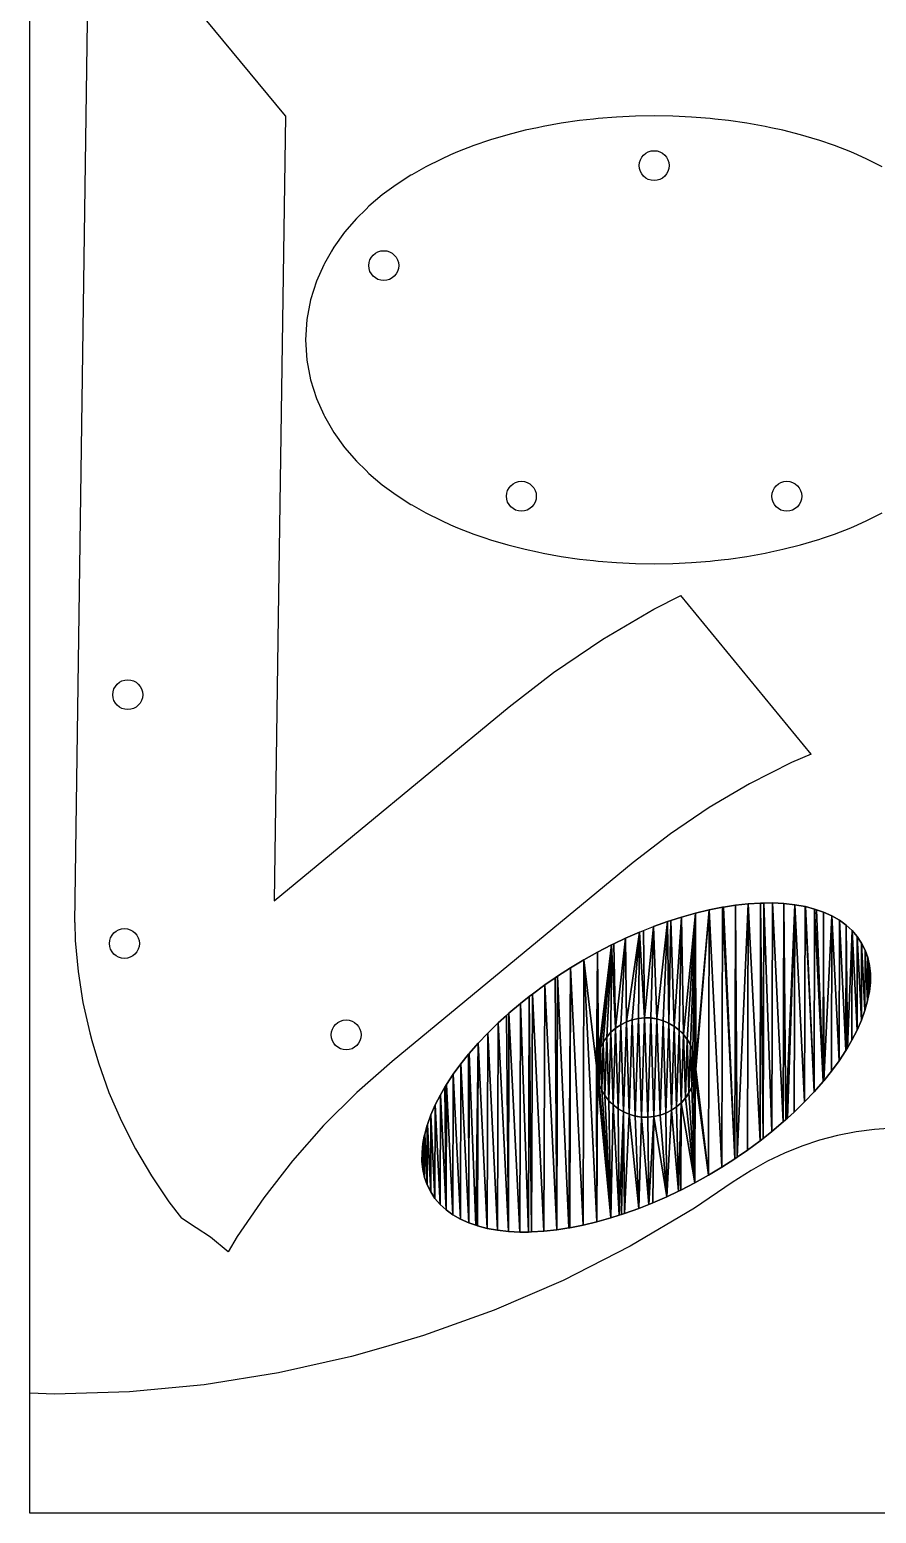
# Model space of a CAD drawing. Extents: x 0 to 1130, y 0 to 500.
# Drawn here: x 0 to 170.1, y 0 to 298.1 of the extents above; entities that cross this region are included whole.
import ezdxf

# ---------------------------------------------------------------- set-up
doc = ezdxf.new("R2010")
doc.units = 0
doc.header["$LTSCALE"] = 25.4
doc.layers.get('0').update_dxf_attribs({"color": 13, "linetype": 'CONTINUOUS'})

msp = doc.modelspace()

# ---------------------------------------------------------------- linework, layer by layer
at = {"color": 0}
for p, q in [((0, 24.12), (0, 500)), ((9.05, 118.71), (12.05, 328.46)), ((51.38, 280.76), (12.05, 328.46)), ((51.38, 280.76), (50.06, 189.1)), ((50.06, 189.1), (49.94, 180.12)), ((125.45, 181.67), (130.82, 184.39)), ((157.06, 152.55), (130.82, 184.39)), ((49.94, 180.12), (49.12, 123.08)), ((115.17, 175.61), (125.45, 181.67)), ((105.28, 168.92), (115.17, 175.61)), ((96.34, 162.01), (105.28, 168.92)), ((49.12, 123.08), (96.34, 162.01)), ((157.06, 152.55), (153.08, 150.83)), ((153.08, 150.83), (144.67, 146.57)), ((144.67, 146.57), (136.55, 141.79)), ((136.55, 141.79), (128.75, 136.5)), ((128.75, 136.5), (121.29, 130.74)), ((121.29, 130.74), (72.82, 90.78)), ((144.41, 122.47), (141.85, 122.19)), ((146.89, 122.62), (144.41, 122.47)), ((147.52, 122.62), (146.89, 122.62)), ((149.28, 122.64), (147.52, 122.62)), ((151.57, 122.53), (149.28, 122.64)), ((153.74, 122.28), (151.57, 122.53)), ((155.81, 121.91), (153.74, 122.28)), ((131.01, 119.81), (128.85, 119.12)), ((133.79, 120.59), (131.01, 119.81)), ((136.53, 121.25), (133.79, 120.59)), ((139.22, 121.78), (136.53, 121.25)), ((139.42, 121.82), (139.22, 121.78)), ((141.85, 122.19), (139.42, 121.82)), ((155.9, 121.89), (155.81, 121.91)), ((157.74, 121.41), (155.9, 121.89)), ((158.13, 121.28), (157.74, 121.41)), ((159.54, 120.79), (158.13, 121.28)), ((161.2, 120.04), (159.54, 120.79)), ((162.71, 119.17), (161.2, 120.04)), ((9.05, 118.71), (9.16, 115.12)), ((122.54, 116.76), (119.72, 115.53)), ((122.54, 116.76), (123.32, 117.07)), ((123.32, 117.07), (125.37, 117.89)), ((128.2, 118.91), (125.37, 117.89)), ((128.85, 119.12), (128.2, 118.91)), ((164.07, 118.19), (162.71, 119.17)), ((165.28, 117.09), (164.07, 118.19)), ((166.31, 115.88), (165.28, 117.09)), ((9.16, 115.12), (9.74, 108.87)), ((116.91, 114.19), (114.13, 112.75)), ((117.4, 114.42), (116.91, 114.19)), ((119.72, 115.53), (117.4, 114.42)), ((167.18, 114.57), (166.31, 115.88)), ((167.88, 113.17), (167.18, 114.57)), ((111.38, 111.22), (108.69, 109.61)), ((114.13, 112.75), (111.38, 111.22)), ((168.41, 111.66), (167.88, 113.17)), ((168.76, 110.07), (168.41, 111.66)), ((9.74, 108.87), (10.71, 102.66)), ((105.6, 107.61), (103.49, 106.16)), ((106.05, 107.92), (105.6, 107.61)), ((108.69, 109.61), (106.05, 107.92)), ((168.93, 108.4), (168.76, 110.07)), ((168.93, 106.66), (168.93, 108.4)), ((103.49, 106.16), (101.01, 104.33)), ((168.46, 103.38), (168.74, 104.85)), ((168.74, 104.85), (168.93, 106.66)), ((10.71, 102.66), (12.07, 96.53)), ((98.61, 102.44), (96.32, 100.5)), ((100.35, 103.81), (98.61, 102.44)), ((101.01, 104.33), (100.35, 103.81)), ((167.85, 101.05), (168.38, 102.98)), ((168.38, 102.98), (168.46, 103.38)), ((94.13, 98.52), (92.07, 96.5)), ((95.81, 100.04), (94.13, 98.52)), ((96.32, 100.5), (95.81, 100.04)), ((166.26, 97.07), (167.14, 99.08)), ((167.14, 99.08), (167.85, 101.05)), ((12.07, 96.53), (12.52, 94.98)), ((92.07, 96.5), (90.13, 94.46)), ((165.21, 95.04), (166.26, 97.07)), ((12.52, 94.98), (13.81, 90.49)), ((90.13, 94.46), (88.32, 92.4)), ((162.64, 90.91), (164, 92.98)), ((164, 92.98), (164.32, 93.52)), ((164.32, 93.52), (165.21, 95.04)), ((13.81, 90.49), (15.93, 84.58)), ((72.82, 90.78), (65.74, 84.56)), ((86.65, 90.32), (85.13, 88.24)), ((88.19, 92.24), (86.65, 90.32)), ((88.32, 92.4), (88.19, 92.24)), ((161.11, 88.83), (162.64, 90.91)), ((85.13, 88.24), (83.76, 86.17)), ((157.64, 84.69), (159.45, 86.75)), ((159.45, 86.75), (159.58, 86.91)), ((159.58, 86.91), (161.11, 88.83)), ((15.93, 84.58), (18.42, 78.81)), ((65.74, 84.56), (59.07, 77.91)), ((82.55, 84.11), (81.5, 82.07)), ((83.44, 85.63), (82.55, 84.11)), ((83.76, 86.17), (83.44, 85.63)), ((155.7, 82.65), (157.64, 84.69)), ((81.5, 82.07), (80.62, 80.07)), ((152.29, 79.41), (153.63, 80.63)), ((153.63, 80.63), (155.7, 82.65)), ((18.42, 78.81), (21.26, 73.21)), ((59.07, 77.91), (52.82, 70.85)), ((79.89, 78.01), (79.38, 76.17)), ((79.91, 78.1), (79.89, 78.01)), ((80.62, 80.07), (79.91, 78.1)), ((149.15, 76.71), (151.44, 78.65)), ((151.44, 78.65), (151.95, 79.11)), ((151.95, 79.11), (152.29, 79.41)), ((79.3, 75.77), (79.02, 74.3)), ((79.38, 76.17), (79.3, 75.77)), ((144.27, 72.99), (146.76, 74.82)), ((146.76, 74.82), (147.42, 75.34)), ((147.42, 75.34), (149.15, 76.71)), ((21.26, 73.21), (24.45, 67.79)), ((78.84, 72.49), (78.83, 70.74)), ((79.02, 74.3), (78.84, 72.49)), ((142.16, 71.54), (144.27, 72.99)), ((52.82, 70.85), (47.03, 63.41)), ((78.83, 70.74), (79.01, 69.07)), ((79.01, 69.07), (79.36, 67.48)), ((136.38, 67.92), (139.08, 69.54)), ((139.08, 69.54), (141.71, 71.23)), ((141.71, 71.23), (142.16, 71.54)), ((24.45, 67.79), (27.97, 62.59)), ((79.36, 67.48), (79.88, 65.98)), ((79.88, 65.98), (80.58, 64.57)), ((130.86, 64.96), (133.64, 66.4)), ((141.16, 66.46), (133.62, 61.33)), ((133.64, 66.4), (136.38, 67.92)), ((47.03, 63.41), (41.72, 55.63)), ((80.58, 64.57), (81.45, 63.26)), ((81.45, 63.26), (82.49, 62.06)), ((125.22, 62.39), (128.05, 63.62)), ((128.05, 63.62), (130.36, 64.72)), ((130.36, 64.72), (130.86, 64.96)), ((27.97, 62.59), (30.53, 59.28)), ((82.49, 62.06), (83.69, 60.96)), ((83.69, 60.96), (85.05, 59.98)), ((85.05, 59.98), (86.56, 59.11)), ((116.76, 59.34), (118.48, 59.89)), ((118.48, 59.89), (118.91, 60.03)), ((118.91, 60.03), (119.56, 60.24)), ((119.56, 60.24), (122.39, 61.26)), ((133.62, 61.33), (120.64, 53.66)), ((122.39, 61.26), (124.44, 62.08)), ((124.44, 62.08), (125.22, 62.39)), ((86.56, 59.11), (88.22, 58.36)), ((88.22, 58.36), (89.64, 57.87)), ((89.64, 57.87), (90.02, 57.74)), ((90.02, 57.74), (91.96, 57.24)), ((91.96, 57.24), (94.02, 56.87)), ((94.02, 56.87), (96.2, 56.62)), ((100.87, 56.53), (103.35, 56.68)), ((103.35, 56.68), (105.91, 56.96)), ((105.91, 56.96), (108.34, 57.33)), ((108.34, 57.33), (108.54, 57.36)), ((108.54, 57.36), (111.23, 57.9)), ((111.23, 57.9), (113.98, 58.56)), ((113.98, 58.56), (116.76, 59.34)), ((41.72, 55.63), (39.9, 52.56)), ((96.2, 56.62), (98.49, 56.51)), ((98.49, 56.51), (100.24, 56.52)), ((100.24, 56.52), (100.87, 56.53)), ((120.64, 53.66), (107.2, 46.81)), ((107.2, 46.81), (93.36, 40.82)), ((93.36, 40.82), (79.17, 35.71)), ((71.5, 33.48), (64.69, 31.5)), ((79.17, 35.71), (71.5, 33.48)), ((64.69, 31.5), (49.97, 28.21)), ((49.97, 28.21), (35.07, 25.85)), ((0, 0), (0, 24.12)), ((4.99, 23.96), (0, 24.12)), ((20.06, 24.44), (4.99, 23.96)), ((35.07, 25.85), (20.06, 24.44)), ((231.81, 0), (0, 0))]:
    msp.add_line(p, q, dxfattribs=at)
for points in [[(114.21, 280.25, 0), (113.27, 280.14, 0)], [(117.95, 280.54, 0), (114.21, 280.25, 0)], [(121.71, 280.72, 0), (117.95, 280.54, 0)], [(125.48, 280.78, 0), (121.71, 280.72, 0)], [(129.25, 280.72, 0), (125.48, 280.78, 0)], [(133.01, 280.54, 0), (129.25, 280.72, 0)], [(136.75, 280.25, 0), (133.01, 280.54, 0)], [(137.69, 280.14, 0), (136.75, 280.25, 0)], [(99.6, 277.87, 0), (96.08, 276.97, 0)], [(102.02, 278.39, 0), (99.6, 277.87, 0)], [(103.18, 278.64, 0), (102.02, 278.39, 0)], [(106.82, 279.3, 0), (103.18, 278.64, 0)], [(110.49, 279.83, 0), (106.82, 279.3, 0)], [(113.27, 280.14, 0), (110.49, 279.83, 0)], [(140.46, 279.83, 0), (137.69, 280.14, 0)], [(144.14, 279.3, 0), (140.46, 279.83, 0)], [(147.77, 278.64, 0), (144.14, 279.3, 0)], [(148.94, 278.39, 0), (147.77, 278.64, 0)], [(151.35, 277.87, 0), (148.94, 278.39, 0)], [(154.87, 276.97, 0), (151.35, 277.87, 0)], [(89.25, 274.8, 0), (85.95, 273.52, 0)], [(92.38, 275.87, 0), (89.25, 274.8, 0)], [(92.63, 275.95, 0), (92.38, 275.87, 0)], [(96.08, 276.97, 0), (92.63, 275.95, 0)], [(158.32, 275.95, 0), (154.87, 276.97, 0)], [(158.58, 275.87, 0), (158.32, 275.95, 0)], [(161.7, 274.8, 0), (158.58, 275.87, 0)], [(165, 273.52, 0), (161.7, 274.8, 0)], [(82.74, 272.11, 0), (79.62, 270.55, 0)], [(84.58, 272.92, 0), (82.74, 272.11, 0)], [(85.95, 273.52, 0), (84.58, 272.92, 0)], [(166.37, 272.92, 0), (165, 273.52, 0)], [(168.22, 272.11, 0), (166.37, 272.92, 0)], [(171.34, 270.55, 0), (168.22, 272.11, 0)], [(76.59, 268.83, 0), (73.67, 266.95, 0)], [(76.79, 268.94, 0), (76.59, 268.83, 0)], [(79.62, 270.55, 0), (76.79, 268.94, 0)], [(73.67, 266.95, 0), (70.86, 264.88, 0)], [(68.18, 262.62, 0), (67.61, 262.06, 0)], [(70.86, 264.88, 0), (68.18, 262.62, 0)], [(65.65, 260.13, 0), (63.28, 257.39, 0)], [(67.61, 262.06, 0), (65.65, 260.13, 0)], [(63.28, 257.39, 0), (61.12, 254.4, 0)], [(60.6, 253.49, 0), (59.22, 251.13, 0)], [(60.64, 253.56, 0), (60.6, 253.49, 0)], [(61.12, 254.4, 0), (60.64, 253.56, 0)], [(59.1, 250.85, 0), (57.64, 247.59, 0)], [(59.22, 251.13, 0), (59.1, 250.85, 0)], [(57.64, 247.59, 0), (56.44, 243.81, 0)], [(56.44, 243.81, 0), (55.69, 239.84, 0)], [(55.69, 239.84, 0), (55.44, 235.78, 0)], [(55.44, 235.78, 0), (55.69, 231.71, 0)], [(55.69, 231.71, 0), (56.44, 227.75, 0)], [(56.44, 227.75, 0), (57.64, 223.97, 0)], [(57.64, 223.97, 0), (59.1, 220.7, 0)], [(59.1, 220.7, 0), (59.22, 220.43, 0)], [(59.22, 220.43, 0), (61.12, 217.16, 0)], [(61.12, 217.16, 0), (63.28, 214.16, 0)], [(63.28, 214.16, 0), (65.65, 211.43, 0)], [(65.65, 211.43, 0), (67.61, 209.5, 0)], [(67.61, 209.5, 0), (68.18, 208.94, 0)], [(68.18, 208.94, 0), (70.86, 206.67, 0)], [(70.86, 206.67, 0), (73.67, 204.61, 0)], [(73.67, 204.61, 0), (76.59, 202.72, 0)], [(76.59, 202.72, 0), (76.79, 202.61, 0)], [(76.79, 202.61, 0), (79.62, 201.01, 0)], [(79.62, 201.01, 0), (82.74, 199.45, 0)], [(168.22, 199.45, 0), (171.34, 201.01, 0)], [(82.74, 199.45, 0), (84.58, 198.63, 0)], [(84.58, 198.63, 0), (85.95, 198.03, 0)], [(85.95, 198.03, 0), (89.25, 196.75, 0)], [(89.25, 196.75, 0), (91.66, 195.93, 0)], [(159.29, 195.93, 0), (161.7, 196.75, 0)], [(161.7, 196.75, 0), (165, 198.03, 0)], [(165, 198.03, 0), (166.37, 198.63, 0)], [(166.37, 198.63, 0), (168.22, 199.45, 0)], [(91.66, 195.93, 0), (92.38, 195.69, 0)], [(92.38, 195.69, 0), (92.63, 195.6, 0)], [(92.63, 195.6, 0), (96.08, 194.58, 0)], [(96.08, 194.58, 0), (99.6, 193.69, 0)], [(151.35, 193.69, 0), (154.87, 194.58, 0)], [(154.87, 194.58, 0), (158.32, 195.6, 0)], [(158.32, 195.6, 0), (158.58, 195.69, 0)], [(158.58, 195.69, 0), (159.29, 195.93, 0)], [(99.6, 193.69, 0), (102.02, 193.16, 0)], [(102.02, 193.16, 0), (103.18, 192.91, 0)], [(103.18, 192.91, 0), (106.82, 192.26, 0)], [(106.82, 192.26, 0), (110.49, 191.72, 0)], [(110.49, 191.72, 0), (113.27, 191.41, 0)], [(113.27, 191.41, 0), (114.21, 191.31, 0)], [(114.21, 191.31, 0), (117.95, 191.01, 0)], [(117.95, 191.01, 0), (121.71, 190.83, 0)], [(121.71, 190.83, 0), (125.48, 190.78, 0)], [(125.48, 190.78, 0), (129.25, 190.83, 0)], [(129.25, 190.83, 0), (133.01, 191.01, 0)], [(133.01, 191.01, 0), (136.75, 191.31, 0)], [(136.75, 191.31, 0), (137.69, 191.41, 0)], [(137.69, 191.41, 0), (139.62, 191.63, 0)], [(139.62, 191.63, 0), (140.46, 191.72, 0)], [(140.46, 191.72, 0), (144.14, 192.26, 0)], [(144.14, 192.26, 0), (147.77, 192.91, 0)], [(147.77, 192.91, 0), (148.94, 193.16, 0)], [(148.94, 193.16, 0), (151.35, 193.69, 0)], [(189.56, 75.81, 0), (188.53, 76.07, 0), (184.83, 76.75, 0), (181.08, 77.2, 0), (177.32, 77.41, 0), (173.55, 77.39, 0), (169.8, 77.13, 0), (166.06, 76.64, 0), (162.36, 75.91, 0), (158.72, 74.95, 0), (155.14, 73.77, 0), (151.65, 72.36, 0), (148.25, 70.73, 0), (144.96, 68.9, 0), (141.16, 66.46, 0)], [(33.45, 57.39, 0), (30.53, 59.28, 0)], [(36.37, 55.5, 0), (33.45, 57.39, 0)], [(39.9, 52.56, 0), (36.37, 55.5, 0)]]:
    msp.add_polyline3d(points, dxfattribs=at)
for centre, radius in [((125.48, 270.78), 3), ((71.15, 250.69), 3), ((98.81, 204.35), 3), ((152.14, 204.35), 3), ((19.71, 164.48), 3), ((19.04, 114.49), 3), ((63.61, 96.12), 3), ((123.88, 89.57), 10), ((123.88, 89.57), 10)]:
    msp.add_circle(centre, radius, dxfattribs=at)

# ---------------------------------------------------------------- meshes
mesh = msp.add_polyface(dxfattribs=at)
corners = [(114.13, 112.75), (113.89, 89.89), (111.38, 111.22), (114.01, 91.14), (114.28, 92.36), (116.91, 114.19), (114.7, 93.55), (115.27, 94.66), (115.98, 95.7), (116.81, 96.65), (117.75, 97.48), (117.4, 114.42), (119.72, 115.53), (118.79, 98.18), (119.91, 98.75), (122.54, 116.76), (121.09, 99.18), (122.32, 99.45), (123.57, 99.57), (123.32, 117.07), (125.37, 117.89), (124.82, 99.53), (126.06, 99.33), (128.2, 118.91), (127.27, 98.98), (128.42, 98.48), (128.85, 119.12), (129.5, 97.85), (131.01, 119.81), (130.5, 97.08), (131.38, 96.19), (133.79, 120.59), (132.15, 95.2), (132.79, 94.11), (133.29, 92.96), (133.64, 91.76), (133.84, 90.52), (136.53, 121.25), (133.88, 89.26), (136.38, 67.92), (139.08, 69.54), (139.22, 121.78), (141.71, 71.23), (139.42, 121.82), (141.85, 122.19), (142.16, 71.54), (144.41, 122.47), (144.27, 72.99), (146.76, 74.82), (146.89, 122.62), (147.42, 75.34), (147.52, 122.62), (149.15, 76.71), (149.28, 122.64), (151.44, 78.65), (151.57, 122.53), (151.95, 79.11), (153.74, 122.28), (152.29, 79.41), (153.63, 80.63), (155.7, 82.65), (155.81, 121.91), (157.64, 84.69), (155.9, 121.89), (157.74, 121.41), (159.45, 86.75), (158.13, 121.28), (159.54, 120.79), (159.58, 86.91), (161.2, 120.04), (161.11, 88.83), (162.64, 90.91), (162.71, 119.17), (164, 92.98), (164.07, 118.19), (164.32, 93.52), (165.28, 117.09), (165.21, 95.04), (166.26, 97.07), (166.31, 115.88), (167.14, 99.08), (167.18, 114.57), (167.85, 101.05), (167.88, 113.17), (168.38, 102.98), (168.41, 111.66), (168.46, 103.38), (168.76, 110.07), (168.74, 104.85), (168.93, 106.66), (168.93, 108.4), (78.84, 72.49), (79.01, 69.07), (78.83, 70.74), (79.02, 74.3), (79.36, 67.48), (79.3, 75.77), (79.38, 76.17), (79.88, 65.98), (79.89, 78.01), (80.58, 64.57), (79.91, 78.1), (80.62, 80.07), (81.45, 63.26), (81.5, 82.07), (82.49, 62.06), (82.55, 84.11), (83.69, 60.96), (83.44, 85.63), (83.76, 86.17), (85.05, 59.98), (85.13, 88.24), (86.56, 59.11), (86.65, 90.32), (88.22, 58.36), (88.19, 92.24), (88.32, 92.4), (89.64, 57.87), (90.13, 94.46), (90.02, 57.74), (91.96, 57.24), (92.07, 96.5), (94.02, 56.87), (94.13, 98.52), (96.2, 56.62), (95.81, 100.04), (96.32, 100.5), (98.49, 56.51), (98.61, 102.44), (100.24, 56.52), (100.35, 103.81), (100.87, 56.53), (101.01, 104.33), (103.35, 56.68), (103.49, 106.16), (105.91, 56.96), (105.6, 107.61), (106.05, 107.92), (108.34, 57.33), (108.69, 109.61), (108.54, 57.36), (111.23, 57.9), (113.98, 58.56), (113.93, 88.63), (114.12, 87.39), (116.76, 59.34), (114.47, 86.19), (114.97, 85.03), (115.61, 83.95), (116.38, 82.96), (117.27, 82.07), (118.48, 59.89), (118.26, 81.3), (119.34, 80.66), (118.91, 60.03), (119.56, 60.24), (120.49, 80.17), (122.39, 61.26), (121.7, 79.82), (122.94, 79.62), (124.44, 62.08), (124.2, 79.58), (125.45, 79.7), (125.22, 62.39), (128.05, 63.62), (126.67, 79.97), (127.85, 80.4), (128.97, 80.97), (130.36, 64.72), (130.01, 81.67), (130.95, 82.5), (130.86, 64.96), (133.64, 66.4), (131.78, 83.45), (132.49, 84.48), (133.06, 85.6), (133.48, 86.78), (133.76, 88.01)]
mesh.append_faces([[corners[k] for k in face] for face in [(89, 87, 90), (91, 92, 93)]], dxfattribs={"vtx0": -1, "color": 0})
mesh.append_faces([[corners[k] for k in face] for face in [(0, 1, 2), (1, 0, 3), (3, 0, 4), (4, 5, 6), (6, 5, 7), (7, 5, 8), (8, 5, 9), (9, 5, 10), (10, 12, 13), (13, 12, 14), (14, 15, 16), (16, 15, 17), (17, 15, 18), (18, 20, 21), (21, 20, 22), (22, 23, 24), (24, 23, 25), (25, 26, 27), (27, 28, 29), (29, 28, 30), (30, 31, 32), (32, 31, 33), (33, 31, 34), (34, 31, 35), (35, 31, 36), (36, 37, 38), (39, 37, 40), (40, 41, 42), (42, 44, 45), (45, 46, 47), (47, 46, 48), (48, 49, 50), (50, 51, 52), (52, 53, 54), (54, 55, 56), (56, 57, 58), (58, 57, 59), (59, 57, 60), (60, 61, 62), (62, 64, 65), (65, 67, 68), (68, 69, 70), (70, 69, 71), (71, 72, 73), (73, 74, 75), (75, 76, 77), (77, 76, 78), (78, 79, 80), (80, 81, 82), (82, 83, 84), (84, 85, 86), (86, 87, 88), (88, 87, 89), (92, 94, 95), (95, 97, 98), (98, 99, 100), (100, 102, 103), (103, 104, 105), (105, 106, 107), (107, 109, 110), (110, 111, 112), (112, 113, 114), (114, 116, 117), (117, 118, 119), (119, 118, 120), (120, 121, 122), (122, 123, 124), (124, 126, 127), (127, 128, 129), (129, 130, 131), (131, 132, 133), (133, 134, 135), (135, 137, 138), (138, 139, 140), (140, 139, 141), (141, 2, 142), (142, 144, 145), (145, 150, 151), (151, 153, 154), (154, 153, 155), (155, 156, 157), (157, 159, 160), (160, 162, 163), (163, 162, 164), (164, 167, 168), (168, 170, 171), (171, 170, 172), (172, 177, 39)]], dxfattribs={"vtx0": -1, "vtx1": -1, "color": 0})
mesh.append_faces([[corners[k] for k in face] for face in [(38, 37, 39), (142, 2, 1)]], dxfattribs={"vtx0": -1, "vtx1": -1, "vtx2": -1, "color": 0})
mesh.append_faces([[corners[k] for k in face] for face in [(4, 0, 5), (10, 5, 11), (10, 11, 12), (14, 12, 15), (18, 15, 19), (18, 19, 20), (22, 20, 23), (25, 23, 26), (27, 26, 28), (30, 28, 31), (36, 31, 37), (40, 37, 41), (42, 41, 43), (42, 43, 44), (45, 44, 46), (48, 46, 49), (50, 49, 51), (52, 51, 53), (54, 53, 55), (56, 55, 57), (60, 57, 61), (62, 61, 63), (62, 63, 64), (65, 64, 66), (65, 66, 67), (68, 67, 69), (71, 69, 72), (73, 72, 74), (75, 74, 76), (78, 76, 79), (80, 79, 81), (82, 81, 83), (84, 83, 85), (86, 85, 87), (92, 91, 94), (95, 94, 96), (95, 96, 97), (98, 97, 99), (100, 99, 101), (100, 101, 102), (103, 102, 104), (105, 104, 106), (107, 106, 108), (107, 108, 109), (110, 109, 111), (112, 111, 113), (114, 113, 115), (114, 115, 116), (117, 116, 118), (120, 118, 121), (122, 121, 123), (124, 123, 125), (124, 125, 126), (127, 126, 128), (129, 128, 130), (131, 130, 132), (133, 132, 134), (135, 134, 136), (135, 136, 137), (138, 137, 139), (141, 139, 2), (142, 1, 143), (142, 143, 144), (145, 144, 146), (145, 146, 147), (145, 147, 148), (145, 148, 149), (145, 149, 150), (151, 150, 152), (151, 152, 153), (155, 153, 156), (157, 156, 158), (157, 158, 159), (160, 159, 161), (160, 161, 162), (164, 162, 165), (164, 165, 166), (164, 166, 167), (168, 167, 169), (168, 169, 170), (172, 170, 173), (172, 173, 174), (172, 174, 175), (172, 175, 176), (172, 176, 177), (39, 177, 38)]], dxfattribs={"vtx0": -1, "vtx2": -1, "color": 0})
mesh = msp.add_polyface(dxfattribs=at)
corners = [(114.01, 91.14), (113.93, 88.63), (113.89, 89.89), (114.12, 87.39), (114.28, 92.36), (114.47, 86.19), (114.7, 93.55), (114.97, 85.03), (115.27, 94.66), (115.61, 83.95), (115.98, 95.7), (116.38, 82.96), (116.81, 96.65), (117.27, 82.07), (117.75, 97.48), (118.26, 81.3), (118.79, 98.18), (119.34, 80.66), (119.91, 98.75), (120.49, 80.17), (121.09, 99.18), (121.7, 79.82), (122.32, 99.45), (122.94, 79.62), (123.57, 99.57), (124.2, 79.58), (124.82, 99.53), (125.45, 79.7), (126.06, 99.33), (126.67, 79.97), (127.27, 98.98), (127.85, 80.4), (128.42, 98.48), (128.97, 80.97), (129.5, 97.85), (130.01, 81.67), (130.5, 97.08), (130.95, 82.5), (131.38, 96.19), (131.78, 83.45), (132.15, 95.2), (132.49, 84.48), (132.79, 94.11), (133.06, 85.6), (133.29, 92.96), (133.48, 86.78), (133.64, 91.76), (133.76, 88.01), (133.84, 90.52), (133.88, 89.26)]
mesh.append_faces([[corners[k] for k in face] for face in [(0, 1, 2), (47, 48, 49)]], dxfattribs={"vtx0": -1, "color": 0})
mesh.append_faces([[corners[k] for k in face] for face in [(1, 0, 3), (3, 4, 5), (5, 6, 7), (7, 8, 9), (9, 10, 11), (11, 12, 13), (13, 14, 15), (15, 16, 17), (17, 18, 19), (19, 20, 21), (21, 22, 23), (23, 24, 25), (25, 26, 27), (27, 28, 29), (29, 30, 31), (31, 32, 33), (33, 34, 35), (35, 36, 37), (37, 38, 39), (39, 40, 41), (41, 42, 43), (43, 44, 45), (45, 46, 47)]], dxfattribs={"vtx0": -1, "vtx1": -1, "color": 0})
mesh.append_faces([[corners[k] for k in face] for face in [(3, 0, 4), (5, 4, 6), (7, 6, 8), (9, 8, 10), (11, 10, 12), (13, 12, 14), (15, 14, 16), (17, 16, 18), (19, 18, 20), (21, 20, 22), (23, 22, 24), (25, 24, 26), (27, 26, 28), (29, 28, 30), (31, 30, 32), (33, 32, 34), (35, 34, 36), (37, 36, 38), (39, 38, 40), (41, 40, 42), (43, 42, 44), (45, 44, 46), (47, 46, 48)]], dxfattribs={"vtx0": -1, "vtx2": -1, "color": 0})

doc.saveas('drawing.dxf')
